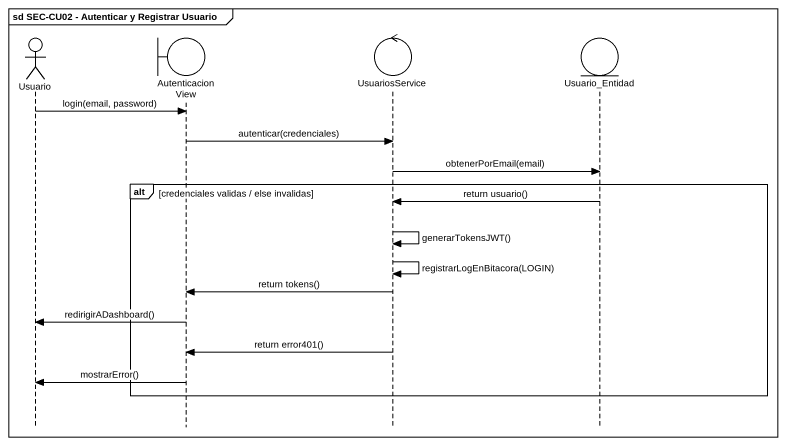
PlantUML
@startuml
mainframe sd SEC-CU02 - Autenticar y Registrar Usuario
hide footbox
actor Usuario
boundary AutenticacionView
control UsuariosService
entity Usuario_Entidad

Usuario -> AutenticacionView : login(email, password)
AutenticacionView -> UsuariosService : autenticar(credenciales)
UsuariosService -> Usuario_Entidad : obtenerPorEmail(email)
alt credenciales validas / else invalidas
  Usuario_Entidad -> UsuariosService : return usuario()
  UsuariosService -> UsuariosService : generarTokensJWT()
  UsuariosService -> UsuariosService : registrarLogEnBitacora(LOGIN)
  UsuariosService -> AutenticacionView : return tokens()
  AutenticacionView -> Usuario : redirigirADashboard()
  UsuariosService -> AutenticacionView : return error401()
  AutenticacionView -> Usuario : mostrarError()
end
@enduml
